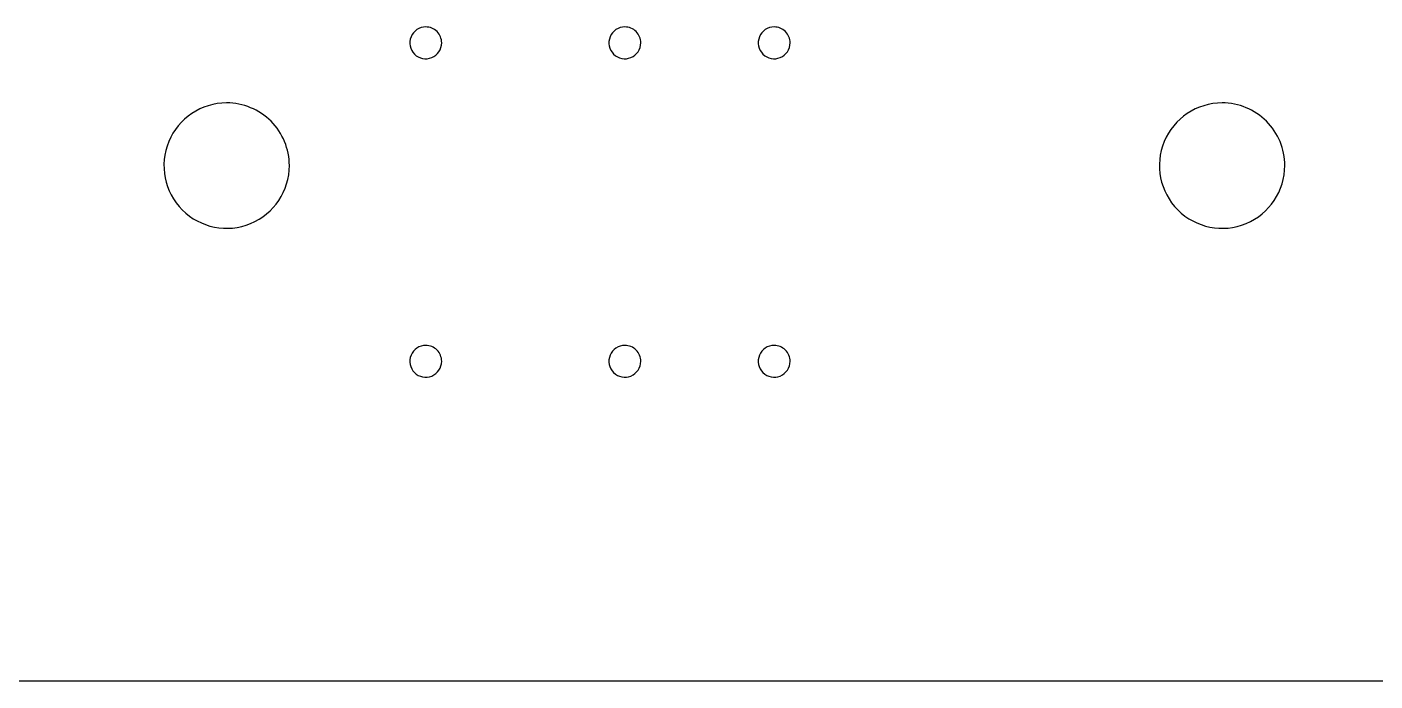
# Model space of a CAD drawing. Extents: x 0 to 449, y -141 to 0.
# Drawn here: x 62.7 to 127.2, y -141.4 to -110.1 of the extents above; entities that cross this region are included whole.
import ezdxf

# ---------------------------------------------------------------- set-up
doc = ezdxf.new("R2010")
doc.units = 0
doc.layers.get('0').update_dxf_attribs({"linetype": 'CONTINUOUS'})

msp = doc.modelspace()

# ---------------------------------------------------------------- linework, layer by layer
at = {"color": 7}
for p, q in [((81.781244, -110.069966), (81.781244, -110.069966)), ((91.306244, -110.069966), (91.306244, -110.069966)), ((98.449996, -110.069966), (98.449996, -110.069966)), ((72.256244, -113.705718), (72.256244, -113.705718)), ((119.881244, -113.705718), (119.881244, -113.705718)), ((81.781244, -125.309966), (81.781244, -125.309966)), ((91.306244, -125.309966), (91.306244, -125.309966)), ((98.449996, -125.309966), (98.449996, -125.309966)), ((217.52499, -141.374466), (23.524996, -141.374466))]:
    msp.add_line(p, q, dxfattribs=at)
for points in [[(81.781244, -110.069966), (81.473044, -110.069966), (81.195191, -110.255621), (81.077248, -110.540361)], [(82.320059, -110.29315), (82.177157, -110.150247), (81.983339, -110.069966), (81.781244, -110.069966)], [(91.306244, -110.069966), (90.998044, -110.069966), (90.720191, -110.255621), (90.602248, -110.540361)], [(91.845059, -110.29315), (91.702157, -110.150247), (91.508339, -110.069966), (91.306244, -110.069966)], [(98.449996, -110.069966), (98.141796, -110.069966), (97.863943, -110.255621), (97.746, -110.540361)], [(98.988811, -110.29315), (98.845909, -110.150247), (98.652091, -110.069966), (98.449996, -110.069966)], [(81.077248, -110.540361), (80.959305, -110.825101), (81.024498, -111.15285), (81.242429, -111.370781)], [(82.072849, -111.535962), (82.357589, -111.418019), (82.543244, -111.140166), (82.543244, -110.831966)], [(82.543244, -110.831966), (82.543244, -110.629871), (82.462962, -110.436053), (82.320059, -110.29315)], [(90.602248, -110.540361), (90.484305, -110.825101), (90.549498, -111.15285), (90.767429, -111.370781)], [(91.597849, -111.535962), (91.882589, -111.418019), (92.068244, -111.140166), (92.068244, -110.831966)], [(92.068244, -110.831966), (92.068244, -110.629871), (91.987962, -110.436053), (91.845059, -110.29315)], [(97.746, -110.540361), (97.628057, -110.825101), (97.69325, -111.15285), (97.911181, -111.370781)], [(98.741601, -111.535962), (99.026341, -111.418019), (99.211996, -111.140166), (99.211996, -110.831966)], [(99.211996, -110.831966), (99.211996, -110.629871), (99.131714, -110.436053), (98.988811, -110.29315)], [(81.242429, -111.370781), (81.460359, -111.588711), (81.788109, -111.653905), (82.072849, -111.535962)], [(90.767429, -111.370781), (90.985359, -111.588711), (91.313109, -111.653905), (91.597849, -111.535962)], [(97.911181, -111.370781), (98.129111, -111.588711), (98.456861, -111.653905), (98.741601, -111.535962)], [(72.256244, -113.705718), (71.042857, -113.705718), (69.948948, -114.436644), (69.484605, -115.557667)], [(74.377564, -114.584397), (73.814955, -114.021788), (73.051893, -113.705718), (72.256244, -113.705718)], [(119.881244, -113.705718), (118.667857, -113.705718), (117.573948, -114.436644), (117.109605, -115.557667)], [(122.002564, -114.584397), (121.439955, -114.021788), (120.676893, -113.705718), (119.881244, -113.705718)], [(75.256244, -116.705718), (75.256244, -115.910068), (74.940173, -115.147006), (74.377564, -114.584397)], [(122.881244, -116.705718), (122.881244, -115.910068), (122.565173, -115.147006), (122.002564, -114.584397)], [(69.484605, -115.557667), (69.020262, -116.67869), (69.27693, -117.969044), (70.134924, -118.827038)], [(117.109605, -115.557667), (116.645262, -116.67869), (116.90193, -117.969044), (117.759924, -118.827038)], [(73.404294, -119.477356), (74.525317, -119.013013), (75.256244, -117.919104), (75.256244, -116.705718)], [(121.029294, -119.477356), (122.150317, -119.013013), (122.881244, -117.919104), (122.881244, -116.705718)], [(70.134924, -118.827038), (70.992918, -119.685032), (72.283271, -119.941699), (73.404294, -119.477356)], [(117.759924, -118.827038), (118.617918, -119.685032), (119.908271, -119.941699), (121.029294, -119.477356)], [(81.781244, -125.309966), (81.473044, -125.309966), (81.195191, -125.495621), (81.077248, -125.780361)], [(82.320059, -125.53315), (82.177157, -125.390247), (81.983339, -125.309966), (81.781244, -125.309966)], [(82.543244, -126.071966), (82.543244, -125.869871), (82.462962, -125.676053), (82.320059, -125.53315)], [(91.306244, -125.309966), (90.998044, -125.309966), (90.720191, -125.495621), (90.602248, -125.780361)], [(91.845059, -125.53315), (91.702157, -125.390247), (91.508339, -125.309966), (91.306244, -125.309966)], [(92.068244, -126.071966), (92.068244, -125.869871), (91.987962, -125.676053), (91.845059, -125.53315)], [(98.449996, -125.309966), (98.141796, -125.309966), (97.863943, -125.495621), (97.746, -125.780361)], [(98.988811, -125.53315), (98.845909, -125.390247), (98.652091, -125.309966), (98.449996, -125.309966)], [(99.211996, -126.071966), (99.211996, -125.869871), (99.131714, -125.676053), (98.988811, -125.53315)], [(81.077248, -125.780361), (80.959305, -126.065101), (81.024498, -126.39285), (81.242429, -126.610781)], [(82.072849, -126.775962), (82.357589, -126.658019), (82.543244, -126.380166), (82.543244, -126.071966)], [(90.602248, -125.780361), (90.484305, -126.065101), (90.549498, -126.39285), (90.767429, -126.610781)], [(91.597849, -126.775962), (91.882589, -126.658019), (92.068244, -126.380166), (92.068244, -126.071966)], [(97.746, -125.780361), (97.628057, -126.065101), (97.69325, -126.39285), (97.911181, -126.610781)], [(98.741601, -126.775962), (99.026341, -126.658019), (99.211996, -126.380166), (99.211996, -126.071966)], [(81.242429, -126.610781), (81.460359, -126.828711), (81.788109, -126.893905), (82.072849, -126.775962)], [(90.767429, -126.610781), (90.985359, -126.828711), (91.313109, -126.893905), (91.597849, -126.775962)], [(97.911181, -126.610781), (98.129111, -126.828711), (98.456861, -126.893905), (98.741601, -126.775962)]]:
    msp.add_open_spline(points, degree=3, dxfattribs=at)

doc.saveas('drawing.dxf')
